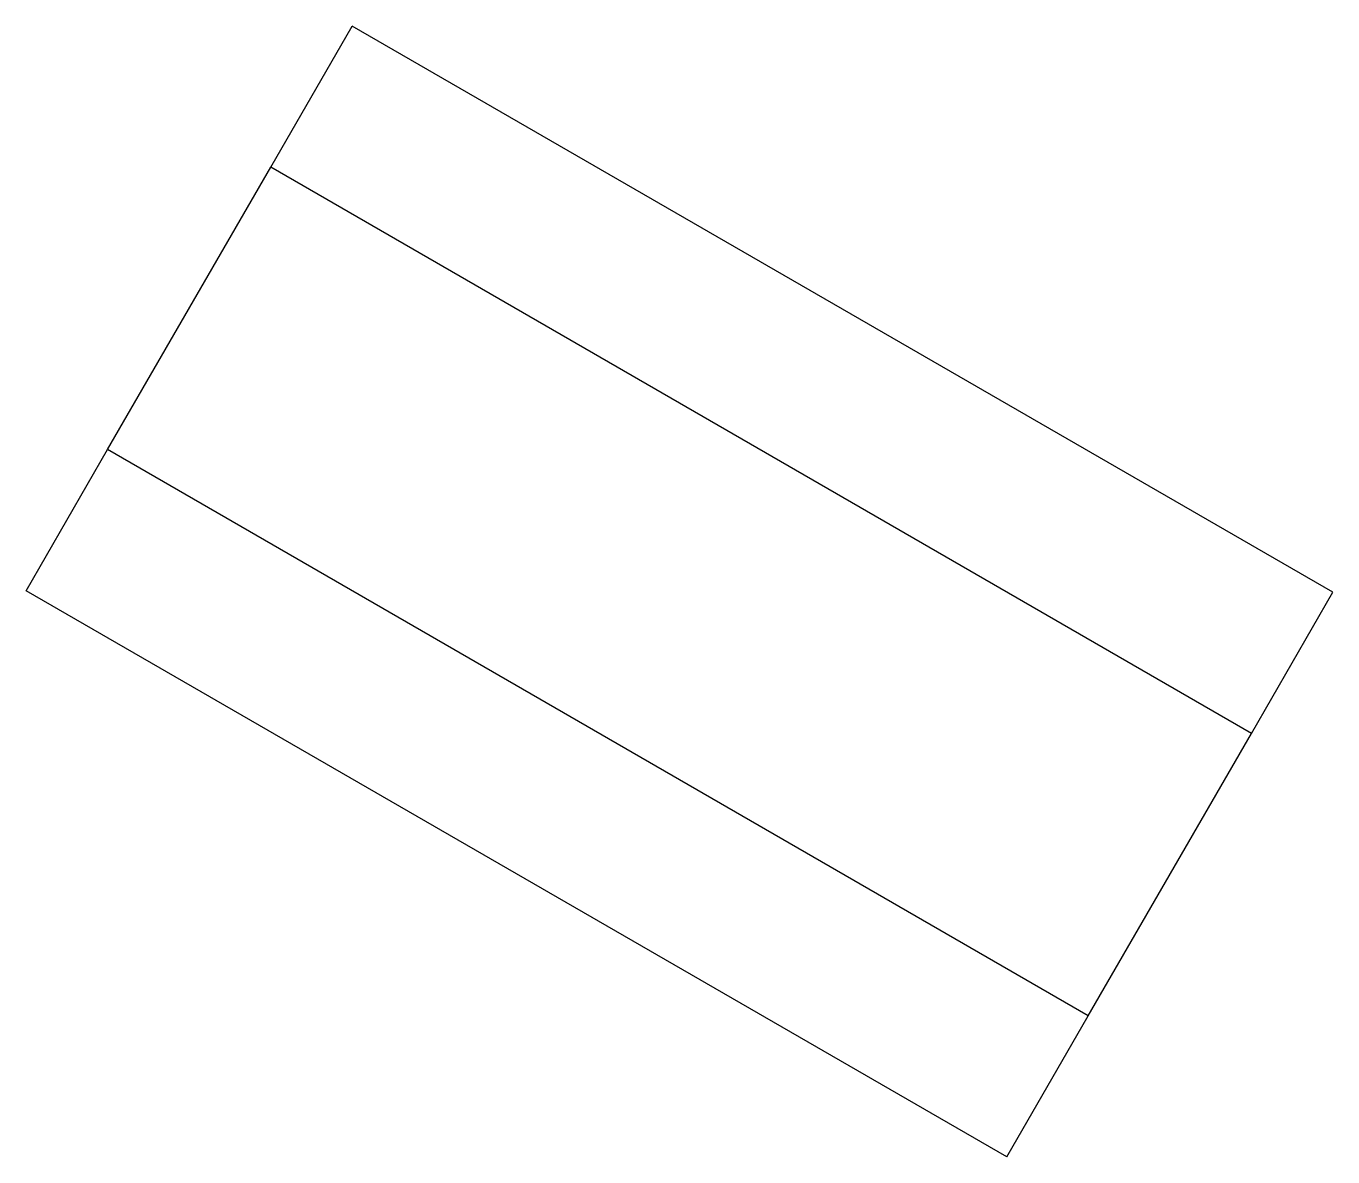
# Model space of a CAD drawing. Header units: millimetres. Extents: x 0 to 23.1, y 0 to 20.
import ezdxf

# ---------------------------------------------------------------- set-up
doc = ezdxf.new("R2010")
doc.units = ezdxf.units.MM

msp = doc.modelspace()

# ---------------------------------------------------------------- linework, layer by layer
at = {"layer": 'sheet_layer'}
for p, q in [((4.33013, 17.525), (5.7735, 20.025)), ((23.1373, 10), (5.7735, 20.025)), ((1.44338, 12.525), (4.33013, 17.525)), ((21.6939, 7.5), (4.33013, 17.525)), ((0, 10.025), (1.44338, 12.525)), ((18.8072, 2.5), (1.44338, 12.525)), ((17.3638, 0), (0, 10.025)), ((21.6939, 7.5), (23.1373, 10)), ((18.8072, 2.5), (21.6939, 7.5)), ((17.3638, 0), (18.8072, 2.5))]:
    msp.add_line(p, q, dxfattribs=at)

doc.saveas('drawing.dxf')
